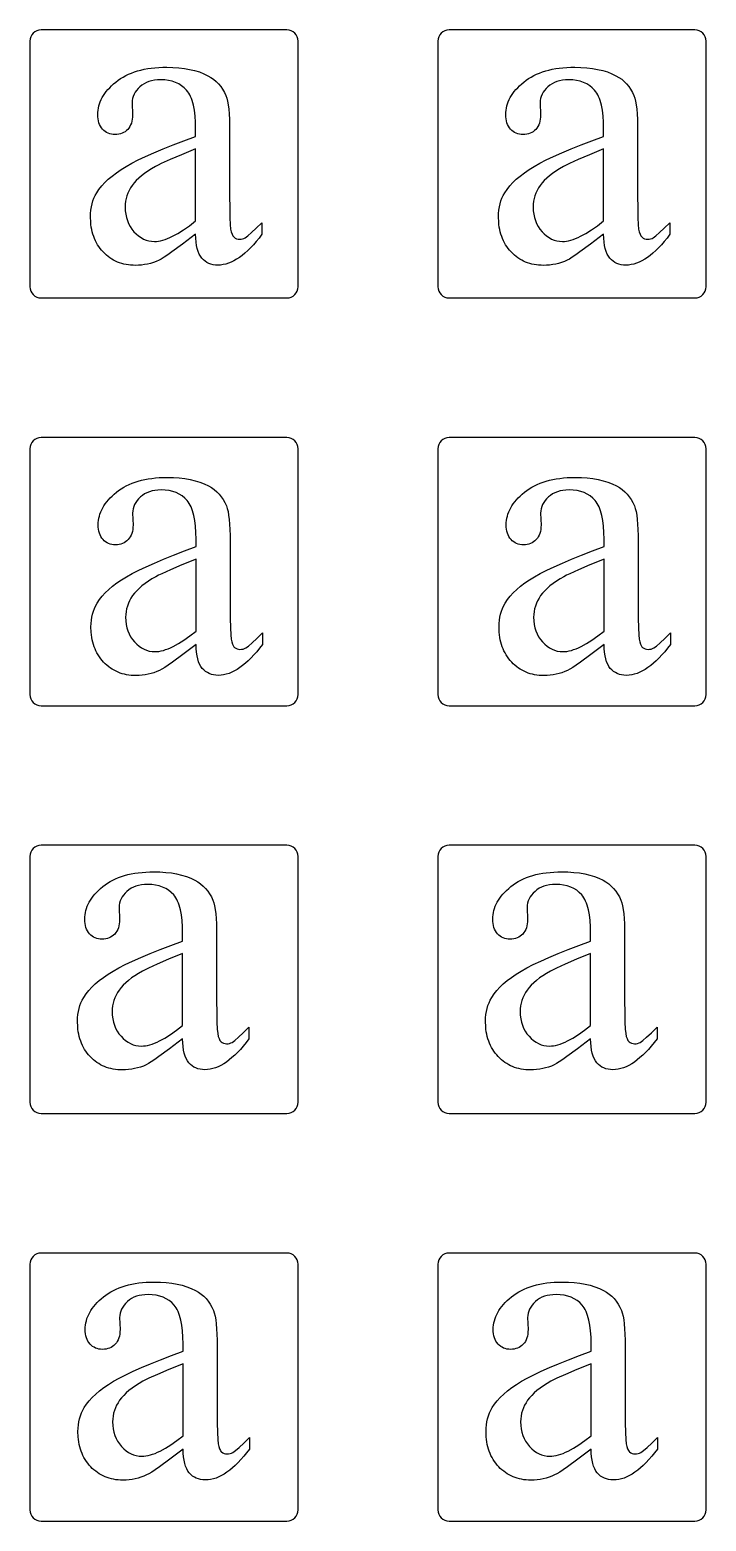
# Model space of a CAD drawing. Extents: x 5 to 599, y -219 to 392.
# Drawn here: x 17.2 to 49.2, y 123.3 to 194 of the extents above; entities that cross this region are included whole.
import ezdxf

# ---------------------------------------------------------------- set-up
doc = ezdxf.new("R2010")
doc.units = 0
doc.header["$MEASUREMENT"] = 0
doc.layers.add('EXT', color=1, linetype='CONTINUOUS')
doc.layers.add('TEXT', color=18, linetype='CONTINUOUS')

msp = doc.modelspace()

# ---------------------------------------------------------------- linework, layer by layer
at = {"layer": 'EXT'}
for points in [[(29.86, 181.811), (29.86, 193.453, 0.414214), (29.331, 193.983), (17.689, 193.983, 0.414214), (17.159, 193.453), (17.159, 181.811, 0.414214), (17.689, 181.282), (29.331, 181.282, 0.414214)], [(49.176, 181.811), (49.176, 193.453, 0.414214), (48.647, 193.983), (37.004, 193.983, 0.414214), (36.475, 193.453), (36.475, 181.811, 0.414214), (37.004, 181.282), (48.647, 181.282, 0.414214)], [(29.86, 162.495), (29.86, 174.138, 0.414214), (29.331, 174.667), (17.689, 174.667, 0.414214), (17.159, 174.138), (17.159, 162.495, 0.414214), (17.689, 161.966), (29.331, 161.966, 0.414214)], [(49.176, 162.495), (49.176, 174.138, 0.414214), (48.647, 174.667), (37.004, 174.667, 0.414214), (36.475, 174.138), (36.475, 162.495, 0.414214), (37.004, 161.966), (48.647, 161.966, 0.414214)], [(29.86, 143.18), (29.86, 154.822, 0.414214), (29.331, 155.351), (17.689, 155.351, 0.414214), (17.159, 154.822), (17.159, 143.18, 0.414214), (17.689, 142.65), (29.331, 142.65, 0.414214)], [(49.176, 143.18), (49.176, 154.822, 0.414214), (48.647, 155.351), (37.004, 155.351, 0.414214), (36.475, 154.822), (36.475, 143.18, 0.414214), (37.004, 142.65), (48.647, 142.65, 0.414214)], [(29.86, 123.864), (29.86, 135.506, 0.414214), (29.331, 136.035), (17.689, 136.035, 0.414214), (17.159, 135.506), (17.159, 123.864, 0.414214), (17.689, 123.335), (29.331, 123.335, 0.414214)], [(49.176, 123.864), (49.176, 135.506, 0.414214), (48.647, 136.035), (37.004, 136.035, 0.414214), (36.475, 135.506), (36.475, 123.864, 0.414214), (37.004, 123.335), (48.647, 123.335, 0.414214)]]:
    msp.add_lwpolyline(points, format="xyb", close=True, dxfattribs=at)
at = {"layer": 'TEXT'}
for points in [[(25.007, 184.299), (24.383, 183.823), (23.887, 183.459), (23.687, 183.32), (23.52, 183.208), (23.384, 183.125), (23.28, 183.069), (23.147, 183.012), (23.012, 182.962), (22.875, 182.921), (22.736, 182.886), (22.595, 182.86), (22.451, 182.841), (22.306, 182.829), (22.158, 182.825), (22.043, 182.828), (21.931, 182.835), (21.822, 182.848), (21.715, 182.865), (21.611, 182.887), (21.509, 182.914), (21.409, 182.947), (21.313, 182.984), (21.219, 183.026), (21.127, 183.073), (21.038, 183.125), (20.951, 183.182), (20.867, 183.244), (20.786, 183.311), (20.707, 183.383), (20.631, 183.459), (20.558, 183.54), (20.49, 183.624), (20.427, 183.711), (20.368, 183.802), (20.315, 183.895), (20.265, 183.991), (20.221, 184.091), (20.181, 184.194), (20.146, 184.3), (20.115, 184.408), (20.09, 184.521), (20.068, 184.636), (20.052, 184.754), (20.04, 184.876), (20.031, 185.128), (20.036, 185.289), (20.049, 185.444), (20.072, 185.593), (20.104, 185.738), (20.145, 185.876), (20.196, 186.01), (20.255, 186.137), (20.324, 186.26), (20.433, 186.424), (20.561, 186.586), (20.707, 186.746), (20.871, 186.904), (21.054, 187.058), (21.256, 187.211), (21.476, 187.361), (21.714, 187.508), (21.982, 187.659), (22.291, 187.817), (22.641, 187.983), (23.032, 188.157), (23.464, 188.339), (23.938, 188.529), (24.452, 188.727), (25.007, 188.933), (25.007, 189.284), (25, 189.605), (24.98, 189.9), (24.947, 190.169), (24.901, 190.411), (24.841, 190.627), (24.806, 190.726), (24.768, 190.817), (24.727, 190.902), (24.682, 190.981), (24.634, 191.053), (24.582, 191.118), (24.47, 191.235), (24.346, 191.336), (24.21, 191.422), (24.062, 191.492), (23.901, 191.546), (23.729, 191.585), (23.545, 191.608), (23.348, 191.616), (23.199, 191.611), (23.057, 191.595), (22.923, 191.569), (22.797, 191.533), (22.679, 191.486), (22.569, 191.429), (22.467, 191.362), (22.373, 191.284), (22.286, 191.2), (22.21, 191.112), (22.147, 191.022), (22.094, 190.928), (22.054, 190.832), (22.025, 190.732), (22.008, 190.629), (22.002, 190.523), (22.021, 189.957), (22.018, 189.848), (22.007, 189.746), (21.989, 189.65), (21.964, 189.56), (21.932, 189.476), (21.892, 189.399), (21.846, 189.329), (21.792, 189.265), (21.732, 189.208), (21.669, 189.158), (21.6, 189.116), (21.527, 189.082), (21.45, 189.055), (21.369, 189.036), (21.282, 189.025), (21.192, 189.021), (21.104, 189.025), (21.02, 189.037), (20.94, 189.056), (20.864, 189.084), (20.792, 189.12), (20.725, 189.163), (20.661, 189.215), (20.602, 189.274), (20.548, 189.341), (20.501, 189.413), (20.462, 189.491), (20.43, 189.574), (20.405, 189.664), (20.387, 189.759), (20.376, 189.86), (20.372, 189.967), (20.376, 190.072), (20.386, 190.175), (20.403, 190.277), (20.426, 190.378), (20.456, 190.478), (20.493, 190.577), (20.537, 190.675), (20.587, 190.772), (20.644, 190.868), (20.708, 190.963), (20.778, 191.056), (20.855, 191.149), (20.939, 191.24), (21.03, 191.331), (21.127, 191.42), (21.231, 191.509), (21.341, 191.594), (21.456, 191.673), (21.577, 191.747), (21.704, 191.816), (21.835, 191.879), (21.972, 191.937), (22.115, 191.989), (22.263, 192.036), (22.416, 192.077), (22.575, 192.112), (22.739, 192.143), (22.909, 192.167), (23.084, 192.186), (23.264, 192.2), (23.45, 192.208), (23.641, 192.211), (23.932, 192.205), (24.209, 192.186), (24.473, 192.155), (24.724, 192.111), (24.961, 192.055), (25.185, 191.986), (25.395, 191.905), (25.592, 191.811), (25.731, 191.73), (25.861, 191.639), (25.981, 191.536), (26.092, 191.423), (26.194, 191.3), (26.286, 191.165), (26.368, 191.02), (26.441, 190.865), (26.482, 190.746), (26.518, 190.6), (26.548, 190.427), (26.573, 190.226), (26.592, 189.997), (26.606, 189.742), (26.614, 189.458), (26.617, 189.148), (26.617, 186.113), (26.62, 185.536), (26.629, 185.083), (26.644, 184.753), (26.665, 184.547), (26.694, 184.415), (26.73, 184.307), (26.774, 184.223), (26.799, 184.189), (26.826, 184.162), (26.885, 184.119), (26.947, 184.089), (27.014, 184.07), (27.085, 184.064), (27.161, 184.069), (27.231, 184.081), (27.297, 184.103), (27.358, 184.133), (27.484, 184.225), (27.658, 184.374), (27.88, 184.581), (28.148, 184.845), (28.148, 184.299), (28.012, 184.121), (27.877, 183.956), (27.742, 183.801), (27.608, 183.658), (27.475, 183.527), (27.343, 183.407), (27.211, 183.298), (27.08, 183.201), (26.95, 183.115), (26.821, 183.041), (26.692, 182.978), (26.564, 182.927), (26.437, 182.887), (26.311, 182.858), (26.185, 182.841), (26.061, 182.835), (25.944, 182.84), (25.834, 182.856), (25.729, 182.882), (25.631, 182.918), (25.539, 182.965), (25.453, 183.022), (25.373, 183.089), (25.3, 183.167), (25.233, 183.257), (25.175, 183.362), (25.126, 183.481), (25.085, 183.616), (25.053, 183.764), (25.029, 183.928), (25.014, 184.106)], [(44.323, 184.299), (43.699, 183.823), (43.203, 183.459), (43.003, 183.32), (42.835, 183.208), (42.7, 183.125), (42.596, 183.069), (42.463, 183.012), (42.328, 182.962), (42.191, 182.921), (42.052, 182.886), (41.91, 182.86), (41.767, 182.841), (41.621, 182.829), (41.474, 182.825), (41.359, 182.828), (41.247, 182.835), (41.138, 182.848), (41.031, 182.865), (40.926, 182.887), (40.824, 182.914), (40.725, 182.947), (40.629, 182.984), (40.534, 183.026), (40.443, 183.073), (40.354, 183.125), (40.267, 183.182), (40.183, 183.244), (40.102, 183.311), (40.023, 183.383), (39.947, 183.459), (39.874, 183.54), (39.806, 183.624), (39.743, 183.711), (39.684, 183.802), (39.63, 183.895), (39.581, 183.991), (39.537, 184.091), (39.497, 184.194), (39.462, 184.3), (39.431, 184.408), (39.405, 184.521), (39.384, 184.636), (39.368, 184.754), (39.356, 184.876), (39.347, 185.128), (39.351, 185.289), (39.365, 185.444), (39.388, 185.593), (39.42, 185.738), (39.461, 185.876), (39.511, 186.01), (39.571, 186.137), (39.639, 186.26), (39.749, 186.424), (39.876, 186.586), (40.022, 186.746), (40.187, 186.904), (40.37, 187.058), (40.572, 187.211), (40.791, 187.361), (41.03, 187.508), (41.298, 187.659), (41.607, 187.817), (41.957, 187.983), (42.348, 188.157), (42.78, 188.339), (43.253, 188.529), (43.767, 188.727), (44.323, 188.933), (44.323, 189.284), (44.316, 189.605), (44.296, 189.9), (44.263, 190.169), (44.217, 190.411), (44.157, 190.627), (44.122, 190.726), (44.084, 190.817), (44.042, 190.902), (43.998, 190.981), (43.95, 191.053), (43.898, 191.118), (43.786, 191.235), (43.662, 191.336), (43.526, 191.422), (43.377, 191.492), (43.217, 191.546), (43.045, 191.585), (42.86, 191.608), (42.664, 191.616), (42.514, 191.611), (42.373, 191.595), (42.239, 191.569), (42.113, 191.533), (41.995, 191.486), (41.885, 191.429), (41.783, 191.362), (41.688, 191.284), (41.601, 191.2), (41.526, 191.112), (41.462, 191.022), (41.41, 190.928), (41.37, 190.832), (41.341, 190.732), (41.323, 190.629), (41.318, 190.523), (41.337, 189.957), (41.334, 189.848), (41.323, 189.746), (41.305, 189.65), (41.28, 189.56), (41.248, 189.476), (41.208, 189.399), (41.162, 189.329), (41.108, 189.265), (41.048, 189.208), (40.984, 189.158), (40.916, 189.116), (40.843, 189.082), (40.766, 189.055), (40.684, 189.036), (40.598, 189.025), (40.508, 189.021), (40.42, 189.025), (40.336, 189.037), (40.256, 189.056), (40.18, 189.084), (40.108, 189.12), (40.04, 189.163), (39.977, 189.215), (39.918, 189.274), (39.864, 189.341), (39.817, 189.413), (39.778, 189.491), (39.746, 189.574), (39.72, 189.664), (39.703, 189.759), (39.692, 189.86), (39.688, 189.967), (39.692, 190.072), (39.702, 190.175), (39.718, 190.277), (39.742, 190.378), (39.772, 190.478), (39.809, 190.577), (39.853, 190.675), (39.903, 190.772), (39.96, 190.868), (40.024, 190.963), (40.094, 191.056), (40.171, 191.149), (40.255, 191.24), (40.346, 191.331), (40.443, 191.42), (40.547, 191.509), (40.657, 191.594), (40.772, 191.673), (40.893, 191.747), (41.019, 191.816), (41.151, 191.879), (41.288, 191.937), (41.431, 191.989), (41.579, 192.036), (41.732, 192.077), (41.891, 192.112), (42.055, 192.143), (42.224, 192.167), (42.399, 192.186), (42.58, 192.2), (42.765, 192.208), (42.957, 192.211), (43.248, 192.205), (43.525, 192.186), (43.789, 192.155), (44.04, 192.111), (44.277, 192.055), (44.501, 191.986), (44.711, 191.905), (44.908, 191.811), (45.047, 191.73), (45.177, 191.639), (45.297, 191.536), (45.408, 191.423), (45.509, 191.3), (45.601, 191.165), (45.684, 191.02), (45.757, 190.865), (45.798, 190.746), (45.834, 190.6), (45.864, 190.427), (45.889, 190.226), (45.908, 189.997), (45.922, 189.742), (45.93, 189.458), (45.932, 189.148), (45.932, 186.113), (45.936, 185.536), (45.945, 185.083), (45.96, 184.753), (45.981, 184.547), (46.01, 184.415), (46.046, 184.307), (46.09, 184.223), (46.115, 184.189), (46.142, 184.162), (46.2, 184.119), (46.263, 184.089), (46.33, 184.07), (46.401, 184.064), (46.476, 184.069), (46.547, 184.081), (46.613, 184.103), (46.674, 184.133), (46.8, 184.225), (46.974, 184.374), (47.195, 184.581), (47.464, 184.845), (47.464, 184.299), (47.328, 184.121), (47.193, 183.956), (47.058, 183.801), (46.924, 183.658), (46.791, 183.527), (46.658, 183.407), (46.527, 183.298), (46.396, 183.201), (46.266, 183.115), (46.136, 183.041), (46.008, 182.978), (45.88, 182.927), (45.753, 182.887), (45.627, 182.858), (45.501, 182.841), (45.376, 182.835), (45.26, 182.84), (45.15, 182.856), (45.045, 182.882), (44.947, 182.918), (44.855, 182.965), (44.769, 183.022), (44.689, 183.089), (44.615, 183.167), (44.549, 183.257), (44.491, 183.362), (44.442, 183.481), (44.401, 183.616), (44.368, 183.764), (44.345, 183.928), (44.329, 184.106)], [(25.007, 184.933), (25.007, 188.338), (24.335, 188.066), (23.795, 187.838), (23.384, 187.652), (23.228, 187.575), (23.104, 187.508), (22.918, 187.401), (22.746, 187.291), (22.588, 187.181), (22.443, 187.069), (22.312, 186.957), (22.195, 186.843), (22.092, 186.727), (22.002, 186.611), (21.924, 186.492), (21.857, 186.371), (21.8, 186.247), (21.753, 186.121), (21.717, 185.991), (21.691, 185.859), (21.675, 185.724), (21.67, 185.586), (21.677, 185.415), (21.696, 185.25), (21.729, 185.093), (21.775, 184.944), (21.834, 184.802), (21.906, 184.667), (21.991, 184.54), (22.09, 184.421), (22.196, 184.312), (22.307, 184.218), (22.422, 184.138), (22.541, 184.073), (22.664, 184.022), (22.79, 183.986), (22.921, 183.964), (23.056, 183.957), (23.15, 183.961), (23.248, 183.972), (23.35, 183.991), (23.456, 184.018), (23.565, 184.052), (23.678, 184.094), (23.794, 184.144), (23.914, 184.201), (24.165, 184.338), (24.431, 184.506), (24.712, 184.704)], [(44.323, 184.933), (44.323, 188.338), (43.651, 188.066), (43.11, 187.838), (42.7, 187.652), (42.544, 187.575), (42.42, 187.508), (42.234, 187.401), (42.062, 187.291), (41.904, 187.181), (41.759, 187.069), (41.628, 186.957), (41.511, 186.843), (41.407, 186.727), (41.318, 186.611), (41.24, 186.492), (41.172, 186.371), (41.115, 186.247), (41.069, 186.121), (41.033, 185.991), (41.007, 185.859), (40.991, 185.724), (40.986, 185.586), (40.992, 185.415), (41.012, 185.25), (41.045, 185.093), (41.091, 184.944), (41.15, 184.802), (41.222, 184.667), (41.307, 184.54), (41.405, 184.421), (41.512, 184.312), (41.623, 184.218), (41.738, 184.138), (41.857, 184.073), (41.979, 184.022), (42.106, 183.986), (42.237, 183.964), (42.371, 183.957), (42.466, 183.961), (42.564, 183.972), (42.666, 183.991), (42.771, 184.018), (42.88, 184.052), (42.993, 184.094), (43.11, 184.144), (43.23, 184.201), (43.481, 184.338), (43.747, 184.506), (44.027, 184.704)], [(25.03, 164.866), (24.406, 164.391), (23.911, 164.027), (23.711, 163.887), (23.543, 163.776), (23.407, 163.692), (23.303, 163.637), (23.17, 163.58), (23.035, 163.53), (22.898, 163.488), (22.759, 163.454), (22.618, 163.427), (22.474, 163.408), (22.329, 163.397), (22.181, 163.393), (22.067, 163.395), (21.955, 163.403), (21.845, 163.415), (21.738, 163.433), (21.634, 163.455), (21.532, 163.482), (21.433, 163.514), (21.336, 163.551), (21.242, 163.594), (21.15, 163.641), (21.061, 163.693), (20.975, 163.75), (20.891, 163.812), (20.809, 163.878), (20.731, 163.95), (20.654, 164.027), (20.582, 164.108), (20.514, 164.192), (20.45, 164.279), (20.392, 164.369), (20.338, 164.463), (20.289, 164.559), (20.244, 164.659), (20.204, 164.761), (20.169, 164.867), (20.139, 164.976), (20.113, 165.088), (20.092, 165.203), (20.075, 165.322), (20.064, 165.443), (20.054, 165.696), (20.059, 165.856), (20.073, 166.011), (20.095, 166.161), (20.127, 166.305), (20.169, 166.444), (20.219, 166.577), (20.278, 166.705), (20.347, 166.827), (20.456, 166.992), (20.584, 167.154), (20.73, 167.314), (20.895, 167.471), (21.078, 167.626), (21.279, 167.779), (21.499, 167.929), (21.737, 168.076), (22.005, 168.226), (22.314, 168.385), (22.665, 168.551), (23.056, 168.725), (23.488, 168.907), (23.961, 169.097), (24.475, 169.295), (25.03, 169.501), (25.03, 169.852), (25.023, 170.173), (25.004, 170.468), (24.97, 170.736), (24.924, 170.979), (24.864, 171.195), (24.83, 171.293), (24.791, 171.385), (24.75, 171.47), (24.705, 171.549), (24.657, 171.621), (24.606, 171.686), (24.494, 171.803), (24.369, 171.904), (24.233, 171.989), (24.085, 172.059), (23.925, 172.114), (23.752, 172.153), (23.568, 172.176), (23.371, 172.184), (23.222, 172.178), (23.08, 172.163), (22.946, 172.137), (22.82, 172.101), (22.702, 172.054), (22.592, 171.997), (22.49, 171.93), (22.396, 171.852), (22.309, 171.767), (22.234, 171.68), (22.17, 171.589), (22.118, 171.496), (22.077, 171.399), (22.048, 171.299), (22.031, 171.197), (22.025, 171.091), (22.045, 170.525), (22.041, 170.416), (22.03, 170.313), (22.012, 170.217), (21.987, 170.127), (21.955, 170.044), (21.916, 169.967), (21.869, 169.897), (21.815, 169.832), (21.756, 169.775), (21.692, 169.726), (21.623, 169.684), (21.551, 169.649), (21.473, 169.623), (21.392, 169.604), (21.306, 169.592), (21.215, 169.588), (21.127, 169.592), (21.043, 169.604), (20.963, 169.624), (20.887, 169.652), (20.815, 169.687), (20.748, 169.731), (20.684, 169.783), (20.625, 169.842), (20.571, 169.908), (20.525, 169.981), (20.485, 170.058), (20.453, 170.142), (20.428, 170.232), (20.41, 170.327), (20.399, 170.428), (20.396, 170.535), (20.399, 170.639), (20.409, 170.742), (20.426, 170.845), (20.449, 170.946), (20.48, 171.046), (20.516, 171.145), (20.56, 171.243), (20.61, 171.34), (20.667, 171.436), (20.731, 171.53), (20.802, 171.624), (20.879, 171.717), (20.963, 171.808), (21.053, 171.899), (21.15, 171.988), (21.254, 172.076), (21.364, 172.161), (21.48, 172.241), (21.601, 172.315), (21.727, 172.384), (21.859, 172.447), (21.996, 172.504), (22.138, 172.557), (22.286, 172.603), (22.439, 172.644), (22.598, 172.68), (22.762, 172.71), (22.932, 172.735), (23.107, 172.754), (23.287, 172.768), (23.473, 172.776), (23.664, 172.779), (23.955, 172.773), (24.233, 172.754), (24.497, 172.723), (24.747, 172.679), (24.984, 172.623), (25.208, 172.554), (25.419, 172.473), (25.616, 172.379), (25.755, 172.298), (25.884, 172.206), (26.005, 172.104), (26.116, 171.991), (26.217, 171.867), (26.309, 171.733), (26.391, 171.588), (26.464, 171.432), (26.505, 171.314), (26.541, 171.168), (26.571, 170.994), (26.596, 170.793), (26.615, 170.565), (26.629, 170.309), (26.637, 170.026), (26.64, 169.715), (26.64, 166.681), (26.643, 166.104), (26.652, 165.65), (26.667, 165.321), (26.689, 165.115), (26.717, 164.983), (26.753, 164.875), (26.798, 164.79), (26.823, 164.757), (26.85, 164.73), (26.908, 164.687), (26.97, 164.656), (27.037, 164.638), (27.108, 164.632), (27.184, 164.636), (27.255, 164.649), (27.32, 164.67), (27.381, 164.7), (27.508, 164.792), (27.681, 164.942), (27.903, 165.149), (28.172, 165.413), (28.172, 164.866), (28.036, 164.689), (27.9, 164.523), (27.765, 164.369), (27.631, 164.226), (27.498, 164.094), (27.366, 163.974), (27.234, 163.866), (27.103, 163.769), (26.973, 163.683), (26.844, 163.609), (26.715, 163.546), (26.588, 163.494), (26.46, 163.454), (26.334, 163.426), (26.209, 163.408), (26.084, 163.403), (25.967, 163.408), (25.857, 163.423), (25.753, 163.449), (25.655, 163.486), (25.562, 163.532), (25.476, 163.589), (25.397, 163.657), (25.323, 163.734), (25.256, 163.825), (25.198, 163.93), (25.149, 164.049), (25.108, 164.183), (25.076, 164.332), (25.052, 164.495), (25.037, 164.674)], [(44.346, 164.866), (43.722, 164.391), (43.226, 164.027), (43.026, 163.887), (42.859, 163.776), (42.723, 163.692), (42.619, 163.637), (42.486, 163.58), (42.351, 163.53), (42.214, 163.488), (42.075, 163.454), (41.934, 163.427), (41.79, 163.408), (41.645, 163.397), (41.497, 163.393), (41.382, 163.395), (41.27, 163.403), (41.161, 163.415), (41.054, 163.433), (40.95, 163.455), (40.848, 163.482), (40.749, 163.514), (40.652, 163.551), (40.558, 163.594), (40.466, 163.641), (40.377, 163.693), (40.29, 163.75), (40.207, 163.812), (40.125, 163.878), (40.046, 163.95), (39.97, 164.027), (39.897, 164.108), (39.829, 164.192), (39.766, 164.279), (39.708, 164.369), (39.654, 164.463), (39.604, 164.559), (39.56, 164.659), (39.52, 164.761), (39.485, 164.867), (39.454, 164.976), (39.429, 165.088), (39.408, 165.203), (39.391, 165.322), (39.379, 165.443), (39.37, 165.696), (39.375, 165.856), (39.388, 166.011), (39.411, 166.161), (39.443, 166.305), (39.484, 166.444), (39.535, 166.577), (39.594, 166.705), (39.663, 166.827), (39.772, 166.992), (39.9, 167.154), (40.046, 167.314), (40.21, 167.471), (40.393, 167.626), (40.595, 167.779), (40.815, 167.929), (41.053, 168.076), (41.321, 168.226), (41.63, 168.385), (41.98, 168.551), (42.371, 168.725), (42.804, 168.907), (43.277, 169.097), (43.791, 169.295), (44.346, 169.501), (44.346, 169.852), (44.339, 170.173), (44.319, 170.468), (44.286, 170.736), (44.24, 170.979), (44.18, 171.195), (44.145, 171.293), (44.107, 171.385), (44.066, 171.47), (44.021, 171.549), (43.973, 171.621), (43.921, 171.686), (43.809, 171.803), (43.685, 171.904), (43.549, 171.989), (43.401, 172.059), (43.24, 172.114), (43.068, 172.153), (42.884, 172.176), (42.687, 172.184), (42.538, 172.178), (42.396, 172.163), (42.262, 172.137), (42.136, 172.101), (42.018, 172.054), (41.908, 171.997), (41.806, 171.93), (41.712, 171.852), (41.625, 171.767), (41.549, 171.68), (41.486, 171.589), (41.434, 171.496), (41.393, 171.399), (41.364, 171.299), (41.347, 171.197), (41.341, 171.091), (41.36, 170.525), (41.357, 170.416), (41.346, 170.313), (41.328, 170.217), (41.303, 170.127), (41.271, 170.044), (41.231, 169.967), (41.185, 169.897), (41.131, 169.832), (41.072, 169.775), (41.008, 169.726), (40.939, 169.684), (40.866, 169.649), (40.789, 169.623), (40.708, 169.604), (40.622, 169.592), (40.531, 169.588), (40.443, 169.592), (40.359, 169.604), (40.279, 169.624), (40.203, 169.652), (40.131, 169.687), (40.064, 169.731), (40, 169.783), (39.941, 169.842), (39.887, 169.908), (39.84, 169.981), (39.801, 170.058), (39.769, 170.142), (39.744, 170.232), (39.726, 170.327), (39.715, 170.428), (39.711, 170.535), (39.715, 170.639), (39.725, 170.742), (39.742, 170.845), (39.765, 170.946), (39.795, 171.046), (39.832, 171.145), (39.876, 171.243), (39.926, 171.34), (39.983, 171.436), (40.047, 171.53), (40.117, 171.624), (40.194, 171.717), (40.278, 171.808), (40.369, 171.899), (40.466, 171.988), (40.57, 172.076), (40.68, 172.161), (40.796, 172.241), (40.916, 172.315), (41.043, 172.384), (41.174, 172.447), (41.311, 172.504), (41.454, 172.557), (41.602, 172.603), (41.755, 172.644), (41.914, 172.68), (42.078, 172.71), (42.248, 172.735), (42.423, 172.754), (42.603, 172.768), (42.789, 172.776), (42.98, 172.779), (43.271, 172.773), (43.548, 172.754), (43.812, 172.723), (44.063, 172.679), (44.3, 172.623), (44.524, 172.554), (44.734, 172.473), (44.931, 172.379), (45.07, 172.298), (45.2, 172.206), (45.32, 172.104), (45.431, 171.991), (45.533, 171.867), (45.625, 171.733), (45.707, 171.588), (45.78, 171.432), (45.821, 171.314), (45.857, 171.168), (45.887, 170.994), (45.912, 170.793), (45.931, 170.565), (45.945, 170.309), (45.953, 170.026), (45.956, 169.715), (45.956, 166.681), (45.959, 166.104), (45.968, 165.65), (45.983, 165.321), (46.005, 165.115), (46.033, 164.983), (46.069, 164.875), (46.113, 164.79), (46.138, 164.757), (46.166, 164.73), (46.224, 164.687), (46.286, 164.656), (46.353, 164.638), (46.424, 164.632), (46.5, 164.636), (46.57, 164.649), (46.636, 164.67), (46.697, 164.7), (46.823, 164.792), (46.997, 164.942), (47.219, 165.149), (47.488, 165.413), (47.488, 164.866), (47.351, 164.689), (47.216, 164.523), (47.081, 164.369), (46.947, 164.226), (46.814, 164.094), (46.682, 163.974), (46.55, 163.866), (46.419, 163.769), (46.289, 163.683), (46.16, 163.609), (46.031, 163.546), (45.903, 163.494), (45.776, 163.454), (45.65, 163.426), (45.524, 163.408), (45.4, 163.403), (45.283, 163.408), (45.173, 163.423), (45.068, 163.449), (44.97, 163.486), (44.878, 163.532), (44.792, 163.589), (44.712, 163.657), (44.639, 163.734), (44.572, 163.825), (44.514, 163.93), (44.465, 164.049), (44.424, 164.183), (44.392, 164.332), (44.368, 164.495), (44.353, 164.674)], [(25.03, 165.5), (25.03, 168.905), (24.359, 168.634), (23.818, 168.405), (23.407, 168.219), (23.251, 168.142), (23.128, 168.076), (22.942, 167.968), (22.77, 167.859), (22.611, 167.749), (22.467, 167.637), (22.336, 167.524), (22.218, 167.41), (22.115, 167.295), (22.025, 167.179), (21.947, 167.06), (21.88, 166.939), (21.823, 166.815), (21.776, 166.688), (21.74, 166.559), (21.714, 166.427), (21.699, 166.292), (21.693, 166.154), (21.7, 165.982), (21.72, 165.818), (21.752, 165.661), (21.798, 165.511), (21.857, 165.369), (21.929, 165.235), (22.015, 165.108), (22.113, 164.988), (22.22, 164.88), (22.331, 164.785), (22.445, 164.706), (22.564, 164.641), (22.687, 164.59), (22.814, 164.554), (22.944, 164.532), (23.079, 164.525), (23.173, 164.529), (23.271, 164.54), (23.373, 164.559), (23.479, 164.586), (23.588, 164.62), (23.701, 164.662), (23.817, 164.711), (23.937, 164.769), (24.189, 164.906), (24.454, 165.074), (24.735, 165.272)], [(44.346, 165.5), (44.346, 168.905), (43.675, 168.634), (43.134, 168.405), (42.723, 168.219), (42.567, 168.142), (42.443, 168.076), (42.258, 167.968), (42.085, 167.859), (41.927, 167.749), (41.782, 167.637), (41.651, 167.524), (41.534, 167.41), (41.431, 167.295), (41.341, 167.179), (41.263, 167.06), (41.196, 166.939), (41.139, 166.815), (41.092, 166.688), (41.056, 166.559), (41.03, 166.427), (41.014, 166.292), (41.009, 166.154), (41.016, 165.982), (41.035, 165.818), (41.068, 165.661), (41.114, 165.511), (41.173, 165.369), (41.245, 165.235), (41.33, 165.108), (41.429, 164.988), (41.536, 164.88), (41.646, 164.785), (41.761, 164.706), (41.88, 164.641), (42.003, 164.59), (42.129, 164.554), (42.26, 164.532), (42.395, 164.525), (42.489, 164.529), (42.587, 164.54), (42.689, 164.559), (42.795, 164.586), (42.904, 164.62), (43.017, 164.662), (43.133, 164.711), (43.253, 164.769), (43.504, 164.906), (43.77, 165.074), (44.051, 165.272)], [(24.392, 146.183), (23.768, 145.708), (23.273, 145.344), (23.073, 145.205), (22.905, 145.093), (22.769, 145.009), (22.665, 144.954), (22.532, 144.897), (22.397, 144.847), (22.26, 144.805), (22.121, 144.771), (21.98, 144.744), (21.836, 144.725), (21.691, 144.714), (21.543, 144.71), (21.429, 144.713), (21.317, 144.72), (21.207, 144.732), (21.1, 144.75), (20.996, 144.772), (20.894, 144.799), (20.795, 144.831), (20.698, 144.869), (20.604, 144.911), (20.512, 144.958), (20.423, 145.01), (20.337, 145.067), (20.253, 145.129), (20.171, 145.196), (20.093, 145.267), (20.016, 145.344), (19.944, 145.425), (19.876, 145.509), (19.812, 145.596), (19.754, 145.686), (19.7, 145.78), (19.651, 145.876), (19.606, 145.976), (19.566, 146.078), (19.531, 146.184), (19.501, 146.293), (19.475, 146.405), (19.454, 146.521), (19.437, 146.639), (19.426, 146.76), (19.416, 147.013), (19.421, 147.173), (19.434, 147.329), (19.457, 147.478), (19.489, 147.622), (19.531, 147.761), (19.581, 147.894), (19.64, 148.022), (19.709, 148.144), (19.818, 148.309), (19.946, 148.471), (20.092, 148.631), (20.256, 148.788), (20.439, 148.943), (20.641, 149.096), (20.861, 149.246), (21.099, 149.393), (21.367, 149.544), (21.676, 149.702), (22.026, 149.868), (22.418, 150.042), (22.85, 150.224), (23.323, 150.414), (23.837, 150.612), (24.392, 150.818), (24.392, 151.169), (24.385, 151.49), (24.366, 151.785), (24.332, 152.053), (24.286, 152.296), (24.226, 152.512), (24.191, 152.61), (24.153, 152.702), (24.112, 152.787), (24.067, 152.866), (24.019, 152.938), (23.968, 153.003), (23.856, 153.12), (23.731, 153.221), (23.595, 153.306), (23.447, 153.376), (23.287, 153.431), (23.114, 153.47), (22.93, 153.493), (22.733, 153.501), (22.584, 153.496), (22.442, 153.48), (22.308, 153.454), (22.182, 153.418), (22.064, 153.371), (21.954, 153.314), (21.852, 153.247), (21.758, 153.169), (21.671, 153.085), (21.596, 152.997), (21.532, 152.907), (21.48, 152.813), (21.439, 152.716), (21.41, 152.617), (21.393, 152.514), (21.387, 152.408), (21.407, 151.842), (21.403, 151.733), (21.392, 151.631), (21.374, 151.534), (21.349, 151.445), (21.317, 151.361), (21.278, 151.284), (21.231, 151.214), (21.177, 151.149), (21.118, 151.092), (21.054, 151.043), (20.985, 151.001), (20.913, 150.967), (20.835, 150.94), (20.754, 150.921), (20.668, 150.909), (20.577, 150.906), (20.489, 150.91), (20.405, 150.921), (20.325, 150.941), (20.249, 150.969), (20.177, 151.005), (20.11, 151.048), (20.046, 151.1), (19.987, 151.159), (19.933, 151.226), (19.887, 151.298), (19.847, 151.376), (19.815, 151.459), (19.79, 151.549), (19.772, 151.644), (19.761, 151.745), (19.758, 151.852), (19.761, 151.956), (19.771, 152.06), (19.788, 152.162), (19.811, 152.263), (19.842, 152.363), (19.878, 152.462), (19.922, 152.56), (19.972, 152.657), (20.029, 152.753), (20.093, 152.847), (20.163, 152.941), (20.241, 153.034), (20.324, 153.125), (20.415, 153.216), (20.512, 153.305), (20.616, 153.393), (20.726, 153.479), (20.842, 153.558), (20.963, 153.632), (21.089, 153.701), (21.221, 153.764), (21.358, 153.822), (21.5, 153.874), (21.648, 153.92), (21.801, 153.962), (21.96, 153.997), (22.124, 154.027), (22.294, 154.052), (22.469, 154.071), (22.649, 154.085), (22.835, 154.093), (23.026, 154.096), (23.317, 154.09), (23.594, 154.071), (23.859, 154.04), (24.109, 153.996), (24.346, 153.94), (24.57, 153.871), (24.781, 153.79), (24.977, 153.696), (25.117, 153.615), (25.246, 153.523), (25.367, 153.421), (25.478, 153.308), (25.579, 153.184), (25.671, 153.05), (25.753, 152.905), (25.826, 152.75), (25.867, 152.631), (25.903, 152.485), (25.933, 152.311), (25.958, 152.11), (25.977, 151.882), (25.991, 151.626), (25.999, 151.343), (26.002, 151.032), (26.002, 147.998), (26.005, 147.421), (26.014, 146.968), (26.029, 146.638), (26.051, 146.432), (26.079, 146.3), (26.115, 146.192), (26.16, 146.107), (26.185, 146.074), (26.212, 146.047), (26.27, 146.004), (26.332, 145.974), (26.399, 145.955), (26.47, 145.949), (26.546, 145.953), (26.617, 145.966), (26.682, 145.988), (26.743, 146.017), (26.87, 146.11), (27.043, 146.259), (27.265, 146.466), (27.534, 146.73), (27.534, 146.183), (27.398, 146.006), (27.262, 145.84), (27.127, 145.686), (26.993, 145.543), (26.86, 145.412), (26.728, 145.292), (26.596, 145.183), (26.465, 145.086), (26.335, 145), (26.206, 144.926), (26.077, 144.863), (25.949, 144.811), (25.822, 144.771), (25.696, 144.743), (25.571, 144.726), (25.446, 144.72), (25.329, 144.725), (25.219, 144.741), (25.115, 144.766), (25.017, 144.803), (24.924, 144.849), (24.838, 144.906), (24.759, 144.974), (24.685, 145.052), (24.618, 145.142), (24.56, 145.247), (24.511, 145.366), (24.47, 145.5), (24.438, 145.649), (24.414, 145.813), (24.399, 145.991)], [(43.708, 146.183), (43.084, 145.708), (42.588, 145.344), (42.388, 145.205), (42.221, 145.093), (42.085, 145.009), (41.981, 144.954), (41.848, 144.897), (41.713, 144.847), (41.576, 144.805), (41.437, 144.771), (41.296, 144.744), (41.152, 144.725), (41.007, 144.714), (40.859, 144.71), (40.744, 144.713), (40.632, 144.72), (40.523, 144.732), (40.416, 144.75), (40.312, 144.772), (40.21, 144.799), (40.11, 144.831), (40.014, 144.869), (39.92, 144.911), (39.828, 144.958), (39.739, 145.01), (39.652, 145.067), (39.569, 145.129), (39.487, 145.196), (39.408, 145.267), (39.332, 145.344), (39.259, 145.425), (39.191, 145.509), (39.128, 145.596), (39.07, 145.686), (39.016, 145.78), (38.966, 145.876), (38.922, 145.976), (38.882, 146.078), (38.847, 146.184), (38.816, 146.293), (38.791, 146.405), (38.769, 146.521), (38.753, 146.639), (38.741, 146.76), (38.732, 147.013), (38.737, 147.173), (38.75, 147.329), (38.773, 147.478), (38.805, 147.622), (38.846, 147.761), (38.897, 147.894), (38.956, 148.022), (39.025, 148.144), (39.134, 148.309), (39.262, 148.471), (39.408, 148.631), (39.572, 148.788), (39.755, 148.943), (39.957, 149.096), (40.177, 149.246), (40.415, 149.393), (40.683, 149.544), (40.992, 149.702), (41.342, 149.868), (41.733, 150.042), (42.165, 150.224), (42.639, 150.414), (43.153, 150.612), (43.708, 150.818), (43.708, 151.169), (43.701, 151.49), (43.681, 151.785), (43.648, 152.053), (43.602, 152.296), (43.542, 152.512), (43.507, 152.61), (43.469, 152.702), (43.428, 152.787), (43.383, 152.866), (43.335, 152.938), (43.283, 153.003), (43.171, 153.12), (43.047, 153.221), (42.911, 153.306), (42.763, 153.376), (42.602, 153.431), (42.43, 153.47), (42.246, 153.493), (42.049, 153.501), (41.9, 153.496), (41.758, 153.48), (41.624, 153.454), (41.498, 153.418), (41.38, 153.371), (41.27, 153.314), (41.168, 153.247), (41.074, 153.169), (40.987, 153.085), (40.911, 152.997), (40.848, 152.907), (40.796, 152.813), (40.755, 152.716), (40.726, 152.617), (40.709, 152.514), (40.703, 152.408), (40.722, 151.842), (40.719, 151.733), (40.708, 151.631), (40.69, 151.534), (40.665, 151.445), (40.633, 151.361), (40.593, 151.284), (40.547, 151.214), (40.493, 151.149), (40.434, 151.092), (40.37, 151.043), (40.301, 151.001), (40.228, 150.967), (40.151, 150.94), (40.07, 150.921), (39.984, 150.909), (39.893, 150.906), (39.805, 150.91), (39.721, 150.921), (39.641, 150.941), (39.565, 150.969), (39.493, 151.005), (39.426, 151.048), (39.362, 151.1), (39.303, 151.159), (39.249, 151.226), (39.202, 151.298), (39.163, 151.376), (39.131, 151.459), (39.106, 151.549), (39.088, 151.644), (39.077, 151.745), (39.073, 151.852), (39.077, 151.956), (39.087, 152.06), (39.104, 152.162), (39.127, 152.263), (39.157, 152.363), (39.194, 152.462), (39.238, 152.56), (39.288, 152.657), (39.345, 152.753), (39.409, 152.847), (39.479, 152.941), (39.556, 153.034), (39.64, 153.125), (39.731, 153.216), (39.828, 153.305), (39.932, 153.393), (40.042, 153.479), (40.158, 153.558), (40.278, 153.632), (40.405, 153.701), (40.536, 153.764), (40.673, 153.822), (40.816, 153.874), (40.964, 153.92), (41.117, 153.962), (41.276, 153.997), (41.44, 154.027), (41.61, 154.052), (41.785, 154.071), (41.965, 154.085), (42.151, 154.093), (42.342, 154.096), (42.633, 154.09), (42.91, 154.071), (43.174, 154.04), (43.425, 153.996), (43.662, 153.94), (43.886, 153.871), (44.096, 153.79), (44.293, 153.696), (44.432, 153.615), (44.562, 153.523), (44.682, 153.421), (44.793, 153.308), (44.895, 153.184), (44.987, 153.05), (45.069, 152.905), (45.142, 152.75), (45.183, 152.631), (45.219, 152.485), (45.249, 152.311), (45.274, 152.11), (45.293, 151.882), (45.307, 151.626), (45.315, 151.343), (45.318, 151.032), (45.318, 147.998), (45.321, 147.421), (45.33, 146.968), (45.345, 146.638), (45.367, 146.432), (45.395, 146.3), (45.431, 146.192), (45.475, 146.107), (45.5, 146.074), (45.527, 146.047), (45.586, 146.004), (45.648, 145.974), (45.715, 145.955), (45.786, 145.949), (45.862, 145.953), (45.932, 145.966), (45.998, 145.988), (46.059, 146.017), (46.185, 146.11), (46.359, 146.259), (46.581, 146.466), (46.85, 146.73), (46.85, 146.183), (46.713, 146.006), (46.578, 145.84), (46.443, 145.686), (46.309, 145.543), (46.176, 145.412), (46.044, 145.292), (45.912, 145.183), (45.781, 145.086), (45.651, 145), (45.522, 144.926), (45.393, 144.863), (45.265, 144.811), (45.138, 144.771), (45.012, 144.743), (44.886, 144.726), (44.762, 144.72), (44.645, 144.725), (44.535, 144.741), (44.43, 144.766), (44.332, 144.803), (44.24, 144.849), (44.154, 144.906), (44.074, 144.974), (44.001, 145.052), (43.934, 145.142), (43.876, 145.247), (43.827, 145.366), (43.786, 145.5), (43.754, 145.649), (43.73, 145.813), (43.715, 145.991)], [(24.392, 146.818), (24.392, 150.223), (23.721, 149.951), (23.18, 149.723), (22.769, 149.537), (22.613, 149.46), (22.49, 149.393), (22.304, 149.285), (22.132, 149.176), (21.973, 149.066), (21.829, 148.954), (21.698, 148.841), (21.58, 148.727), (21.477, 148.612), (21.387, 148.496), (21.309, 148.377), (21.242, 148.256), (21.185, 148.132), (21.138, 148.005), (21.102, 147.876), (21.076, 147.744), (21.06, 147.609), (21.055, 147.471), (21.062, 147.299), (21.082, 147.135), (21.114, 146.978), (21.16, 146.828), (21.219, 146.686), (21.291, 146.552), (21.377, 146.425), (21.475, 146.305), (21.582, 146.197), (21.693, 146.103), (21.807, 146.023), (21.926, 145.958), (22.049, 145.907), (22.175, 145.871), (22.306, 145.849), (22.441, 145.842), (22.535, 145.846), (22.633, 145.857), (22.735, 145.876), (22.841, 145.903), (22.95, 145.937), (23.063, 145.979), (23.179, 146.029), (23.299, 146.086), (23.551, 146.223), (23.816, 146.391), (24.097, 146.589)], [(43.708, 146.818), (43.708, 150.223), (43.036, 149.951), (42.496, 149.723), (42.085, 149.537), (41.929, 149.46), (41.805, 149.393), (41.619, 149.285), (41.447, 149.176), (41.289, 149.066), (41.144, 148.954), (41.013, 148.841), (40.896, 148.727), (40.793, 148.612), (40.703, 148.496), (40.625, 148.377), (40.558, 148.256), (40.501, 148.132), (40.454, 148.005), (40.418, 147.876), (40.392, 147.744), (40.376, 147.609), (40.371, 147.471), (40.378, 147.299), (40.397, 147.135), (40.43, 146.978), (40.476, 146.828), (40.535, 146.686), (40.607, 146.552), (40.692, 146.425), (40.791, 146.305), (40.898, 146.197), (41.008, 146.103), (41.123, 146.023), (41.242, 145.958), (41.365, 145.907), (41.491, 145.871), (41.622, 145.849), (41.757, 145.842), (41.851, 145.846), (41.949, 145.857), (42.051, 145.876), (42.157, 145.903), (42.266, 145.937), (42.379, 145.979), (42.495, 146.029), (42.615, 146.086), (42.866, 146.223), (43.132, 146.391), (43.413, 146.589)], [(24.415, 126.751), (23.792, 126.275), (23.296, 125.912), (23.096, 125.772), (22.928, 125.661), (22.792, 125.577), (22.688, 125.522), (22.556, 125.464), (22.421, 125.415), (22.284, 125.373), (22.144, 125.339), (22.003, 125.312), (21.86, 125.293), (21.714, 125.282), (21.566, 125.278), (21.452, 125.28), (21.34, 125.288), (21.23, 125.3), (21.123, 125.317), (21.019, 125.34), (20.917, 125.367), (20.818, 125.399), (20.721, 125.436), (20.627, 125.478), (20.535, 125.525), (20.446, 125.577), (20.36, 125.634), (20.276, 125.696), (20.195, 125.763), (20.116, 125.835), (20.039, 125.912), (19.967, 125.993), (19.899, 126.077), (19.836, 126.164), (19.777, 126.254), (19.723, 126.347), (19.674, 126.444), (19.629, 126.543), (19.589, 126.646), (19.554, 126.752), (19.524, 126.861), (19.498, 126.973), (19.477, 127.088), (19.461, 127.207), (19.449, 127.328), (19.439, 127.58), (19.444, 127.741), (19.458, 127.896), (19.481, 128.046), (19.513, 128.19), (19.554, 128.329), (19.604, 128.462), (19.664, 128.59), (19.732, 128.712), (19.841, 128.877), (19.969, 129.039), (20.115, 129.199), (20.28, 129.356), (20.463, 129.511), (20.664, 129.663), (20.884, 129.813), (21.122, 129.961), (21.391, 130.111), (21.7, 130.269), (22.05, 130.436), (22.441, 130.61), (22.873, 130.792), (23.346, 130.982), (23.86, 131.18), (24.415, 131.385), (24.415, 131.737), (24.409, 132.058), (24.389, 132.353), (24.356, 132.621), (24.309, 132.864), (24.25, 133.08), (24.215, 133.178), (24.177, 133.27), (24.135, 133.355), (24.09, 133.433), (24.042, 133.505), (23.991, 133.571), (23.879, 133.687), (23.755, 133.789), (23.618, 133.874), (23.47, 133.944), (23.31, 133.998), (23.138, 134.037), (22.953, 134.061), (22.757, 134.068), (22.607, 134.063), (22.465, 134.048), (22.331, 134.022), (22.205, 133.986), (22.087, 133.939), (21.977, 133.882), (21.875, 133.814), (21.781, 133.737), (21.694, 133.652), (21.619, 133.565), (21.555, 133.474), (21.503, 133.381), (21.462, 133.284), (21.433, 133.184), (21.416, 133.082), (21.41, 132.976), (21.43, 132.41), (21.426, 132.301), (21.415, 132.198), (21.398, 132.102), (21.372, 132.012), (21.34, 131.929), (21.301, 131.852), (21.254, 131.781), (21.201, 131.717), (21.141, 131.66), (21.077, 131.61), (21.009, 131.568), (20.936, 131.534), (20.859, 131.507), (20.777, 131.488), (20.691, 131.477), (20.6, 131.473), (20.512, 131.477), (20.428, 131.489), (20.348, 131.509), (20.272, 131.537), (20.201, 131.572), (20.133, 131.616), (20.07, 131.667), (20.01, 131.727), (19.956, 131.793), (19.91, 131.865), (19.871, 131.943), (19.838, 132.027), (19.813, 132.116), (19.795, 132.212), (19.785, 132.313), (19.781, 132.42), (19.784, 132.524), (19.794, 132.627), (19.811, 132.729), (19.835, 132.831), (19.865, 132.931), (19.902, 133.03), (19.945, 133.128), (19.996, 133.225), (20.053, 133.32), (20.116, 133.415), (20.187, 133.509), (20.264, 133.601), (20.348, 133.693), (20.438, 133.783), (20.536, 133.873), (20.64, 133.961), (20.75, 134.046), (20.865, 134.126), (20.986, 134.2), (21.112, 134.268), (21.244, 134.332), (21.381, 134.389), (21.523, 134.441), (21.671, 134.488), (21.825, 134.529), (21.983, 134.565), (22.147, 134.595), (22.317, 134.62), (22.492, 134.639), (22.672, 134.653), (22.858, 134.661), (23.049, 134.664), (23.34, 134.657), (23.618, 134.639), (23.882, 134.607), (24.132, 134.564), (24.37, 134.507), (24.593, 134.439), (24.804, 134.357), (25.001, 134.264), (25.14, 134.183), (25.27, 134.091), (25.39, 133.989), (25.501, 133.876), (25.602, 133.752), (25.694, 133.618), (25.777, 133.473), (25.85, 133.317), (25.891, 133.199), (25.926, 133.053), (25.957, 132.879), (25.981, 132.678), (26, 132.45), (26.014, 132.194), (26.022, 131.911), (26.025, 131.6), (26.025, 128.566), (26.028, 127.989), (26.037, 127.535), (26.053, 127.206), (26.074, 127), (26.102, 126.868), (26.139, 126.76), (26.183, 126.675), (26.208, 126.642), (26.235, 126.614), (26.293, 126.572), (26.356, 126.541), (26.422, 126.523), (26.494, 126.517), (26.569, 126.521), (26.64, 126.534), (26.706, 126.555), (26.767, 126.585), (26.893, 126.677), (27.067, 126.827), (27.288, 127.033), (27.557, 127.297), (27.557, 126.751), (27.421, 126.574), (27.285, 126.408), (27.151, 126.254), (27.017, 126.111), (26.884, 125.979), (26.751, 125.859), (26.62, 125.751), (26.489, 125.653), (26.359, 125.568), (26.229, 125.493), (26.101, 125.43), (25.973, 125.379), (25.846, 125.339), (25.719, 125.31), (25.594, 125.293), (25.469, 125.287), (25.353, 125.293), (25.242, 125.308), (25.138, 125.334), (25.04, 125.37), (24.948, 125.417), (24.862, 125.474), (24.782, 125.541), (24.708, 125.619), (24.642, 125.709), (24.584, 125.814), (24.534, 125.934), (24.493, 126.068), (24.461, 126.217), (24.437, 126.38), (24.422, 126.558)], [(43.731, 126.751), (43.107, 126.275), (42.612, 125.912), (42.412, 125.772), (42.244, 125.661), (42.108, 125.577), (42.004, 125.522), (41.871, 125.464), (41.737, 125.415), (41.599, 125.373), (41.46, 125.339), (41.319, 125.312), (41.176, 125.293), (41.03, 125.282), (40.882, 125.278), (40.768, 125.28), (40.656, 125.288), (40.546, 125.3), (40.439, 125.317), (40.335, 125.34), (40.233, 125.367), (40.134, 125.399), (40.037, 125.436), (39.943, 125.478), (39.851, 125.525), (39.762, 125.577), (39.676, 125.634), (39.592, 125.696), (39.51, 125.763), (39.432, 125.835), (39.355, 125.912), (39.283, 125.993), (39.215, 126.077), (39.151, 126.164), (39.093, 126.254), (39.039, 126.347), (38.99, 126.444), (38.945, 126.543), (38.905, 126.646), (38.87, 126.752), (38.84, 126.861), (38.814, 126.973), (38.793, 127.088), (38.776, 127.207), (38.765, 127.328), (38.755, 127.58), (38.76, 127.741), (38.774, 127.896), (38.796, 128.046), (38.828, 128.19), (38.87, 128.329), (38.92, 128.462), (38.979, 128.59), (39.048, 128.712), (39.157, 128.877), (39.285, 129.039), (39.431, 129.199), (39.596, 129.356), (39.779, 129.511), (39.98, 129.663), (40.2, 129.813), (40.438, 129.961), (40.706, 130.111), (41.015, 130.269), (41.366, 130.436), (41.757, 130.61), (42.189, 130.792), (42.662, 130.982), (43.176, 131.18), (43.731, 131.385), (43.731, 131.737), (43.725, 132.058), (43.705, 132.353), (43.671, 132.621), (43.625, 132.864), (43.565, 133.08), (43.531, 133.178), (43.492, 133.27), (43.451, 133.355), (43.406, 133.433), (43.358, 133.505), (43.307, 133.571), (43.195, 133.687), (43.07, 133.789), (42.934, 133.874), (42.786, 133.944), (42.626, 133.998), (42.453, 134.037), (42.269, 134.061), (42.073, 134.068), (41.923, 134.063), (41.781, 134.048), (41.647, 134.022), (41.521, 133.986), (41.403, 133.939), (41.293, 133.882), (41.191, 133.814), (41.097, 133.737), (41.01, 133.652), (40.935, 133.565), (40.871, 133.474), (40.819, 133.381), (40.778, 133.284), (40.749, 133.184), (40.732, 133.082), (40.726, 132.976), (40.746, 132.41), (40.742, 132.301), (40.731, 132.198), (40.713, 132.102), (40.688, 132.012), (40.656, 131.929), (40.617, 131.852), (40.57, 131.781), (40.516, 131.717), (40.457, 131.66), (40.393, 131.61), (40.324, 131.568), (40.252, 131.534), (40.174, 131.507), (40.093, 131.488), (40.007, 131.477), (39.916, 131.473), (39.828, 131.477), (39.744, 131.489), (39.664, 131.509), (39.588, 131.537), (39.516, 131.572), (39.449, 131.616), (39.385, 131.667), (39.326, 131.727), (39.272, 131.793), (39.226, 131.865), (39.186, 131.943), (39.154, 132.027), (39.129, 132.116), (39.111, 132.212), (39.1, 132.313), (39.097, 132.42), (39.1, 132.524), (39.11, 132.627), (39.127, 132.729), (39.15, 132.831), (39.181, 132.931), (39.217, 133.03), (39.261, 133.128), (39.311, 133.225), (39.368, 133.32), (39.432, 133.415), (39.503, 133.509), (39.58, 133.601), (39.664, 133.693), (39.754, 133.783), (39.851, 133.873), (39.955, 133.961), (40.065, 134.046), (40.181, 134.126), (40.302, 134.2), (40.428, 134.268), (40.56, 134.332), (40.697, 134.389), (40.839, 134.441), (40.987, 134.488), (41.14, 134.529), (41.299, 134.565), (41.463, 134.595), (41.633, 134.62), (41.808, 134.639), (41.988, 134.653), (42.174, 134.661), (42.365, 134.664), (42.656, 134.657), (42.934, 134.639), (43.198, 134.607), (43.448, 134.564), (43.685, 134.507), (43.909, 134.439), (44.12, 134.357), (44.317, 134.264), (44.456, 134.183), (44.585, 134.091), (44.706, 133.989), (44.817, 133.876), (44.918, 133.752), (45.01, 133.618), (45.092, 133.473), (45.165, 133.317), (45.207, 133.199), (45.242, 133.053), (45.272, 132.879), (45.297, 132.678), (45.316, 132.45), (45.33, 132.194), (45.338, 131.911), (45.341, 131.6), (45.341, 128.566), (45.344, 127.989), (45.353, 127.535), (45.368, 127.206), (45.39, 127), (45.418, 126.868), (45.454, 126.76), (45.499, 126.675), (45.524, 126.642), (45.551, 126.614), (45.609, 126.572), (45.671, 126.541), (45.738, 126.523), (45.809, 126.517), (45.885, 126.521), (45.956, 126.534), (46.022, 126.555), (46.082, 126.585), (46.209, 126.677), (46.383, 126.827), (46.604, 127.033), (46.873, 127.297), (46.873, 126.751), (46.737, 126.574), (46.601, 126.408), (46.466, 126.254), (46.333, 126.111), (46.199, 125.979), (46.067, 125.859), (45.935, 125.751), (45.804, 125.653), (45.674, 125.568), (45.545, 125.493), (45.416, 125.43), (45.289, 125.379), (45.161, 125.339), (45.035, 125.31), (44.91, 125.293), (44.785, 125.287), (44.668, 125.293), (44.558, 125.308), (44.454, 125.334), (44.356, 125.37), (44.263, 125.417), (44.178, 125.474), (44.098, 125.541), (44.024, 125.619), (43.957, 125.709), (43.899, 125.814), (43.85, 125.934), (43.809, 126.068), (43.777, 126.217), (43.753, 126.38), (43.738, 126.558)], [(24.415, 127.385), (24.415, 130.79), (23.744, 130.519), (23.203, 130.29), (22.793, 130.104), (22.636, 130.027), (22.513, 129.961), (22.327, 129.853), (22.155, 129.744), (21.996, 129.633), (21.852, 129.522), (21.721, 129.409), (21.604, 129.295), (21.5, 129.18), (21.41, 129.063), (21.333, 128.945), (21.265, 128.824), (21.208, 128.7), (21.162, 128.573), (21.125, 128.444), (21.099, 128.311), (21.084, 128.177), (21.079, 128.039), (21.085, 127.867), (21.105, 127.703), (21.138, 127.546), (21.183, 127.396), (21.242, 127.254), (21.315, 127.12), (21.4, 126.993), (21.498, 126.873), (21.605, 126.764), (21.716, 126.67), (21.831, 126.591), (21.949, 126.525), (22.072, 126.475), (22.199, 126.438), (22.329, 126.417), (22.464, 126.41), (22.559, 126.413), (22.657, 126.425), (22.759, 126.444), (22.864, 126.47), (22.973, 126.505), (23.086, 126.547), (23.202, 126.596), (23.323, 126.653), (23.574, 126.791), (23.84, 126.958), (24.12, 127.156)], [(43.731, 127.385), (43.731, 130.79), (43.06, 130.519), (42.519, 130.29), (42.108, 130.104), (41.952, 130.027), (41.829, 129.961), (41.643, 129.853), (41.471, 129.744), (41.312, 129.633), (41.168, 129.522), (41.037, 129.409), (40.919, 129.295), (40.816, 129.18), (40.726, 129.063), (40.648, 128.945), (40.581, 128.824), (40.524, 128.7), (40.477, 128.573), (40.441, 128.444), (40.415, 128.311), (40.4, 128.177), (40.394, 128.039), (40.401, 127.867), (40.421, 127.703), (40.453, 127.546), (40.499, 127.396), (40.558, 127.254), (40.63, 127.12), (40.716, 126.993), (40.814, 126.873), (40.921, 126.764), (41.032, 126.67), (41.146, 126.591), (41.265, 126.525), (41.388, 126.475), (41.515, 126.438), (41.645, 126.417), (41.78, 126.41), (41.874, 126.413), (41.973, 126.425), (42.074, 126.444), (42.18, 126.47), (42.289, 126.505), (42.402, 126.547), (42.518, 126.596), (42.638, 126.653), (42.89, 126.791), (43.155, 126.958), (43.436, 127.156)]]:
    msp.add_lwpolyline(points, close=True, dxfattribs=at)

doc.saveas('drawing.dxf')
